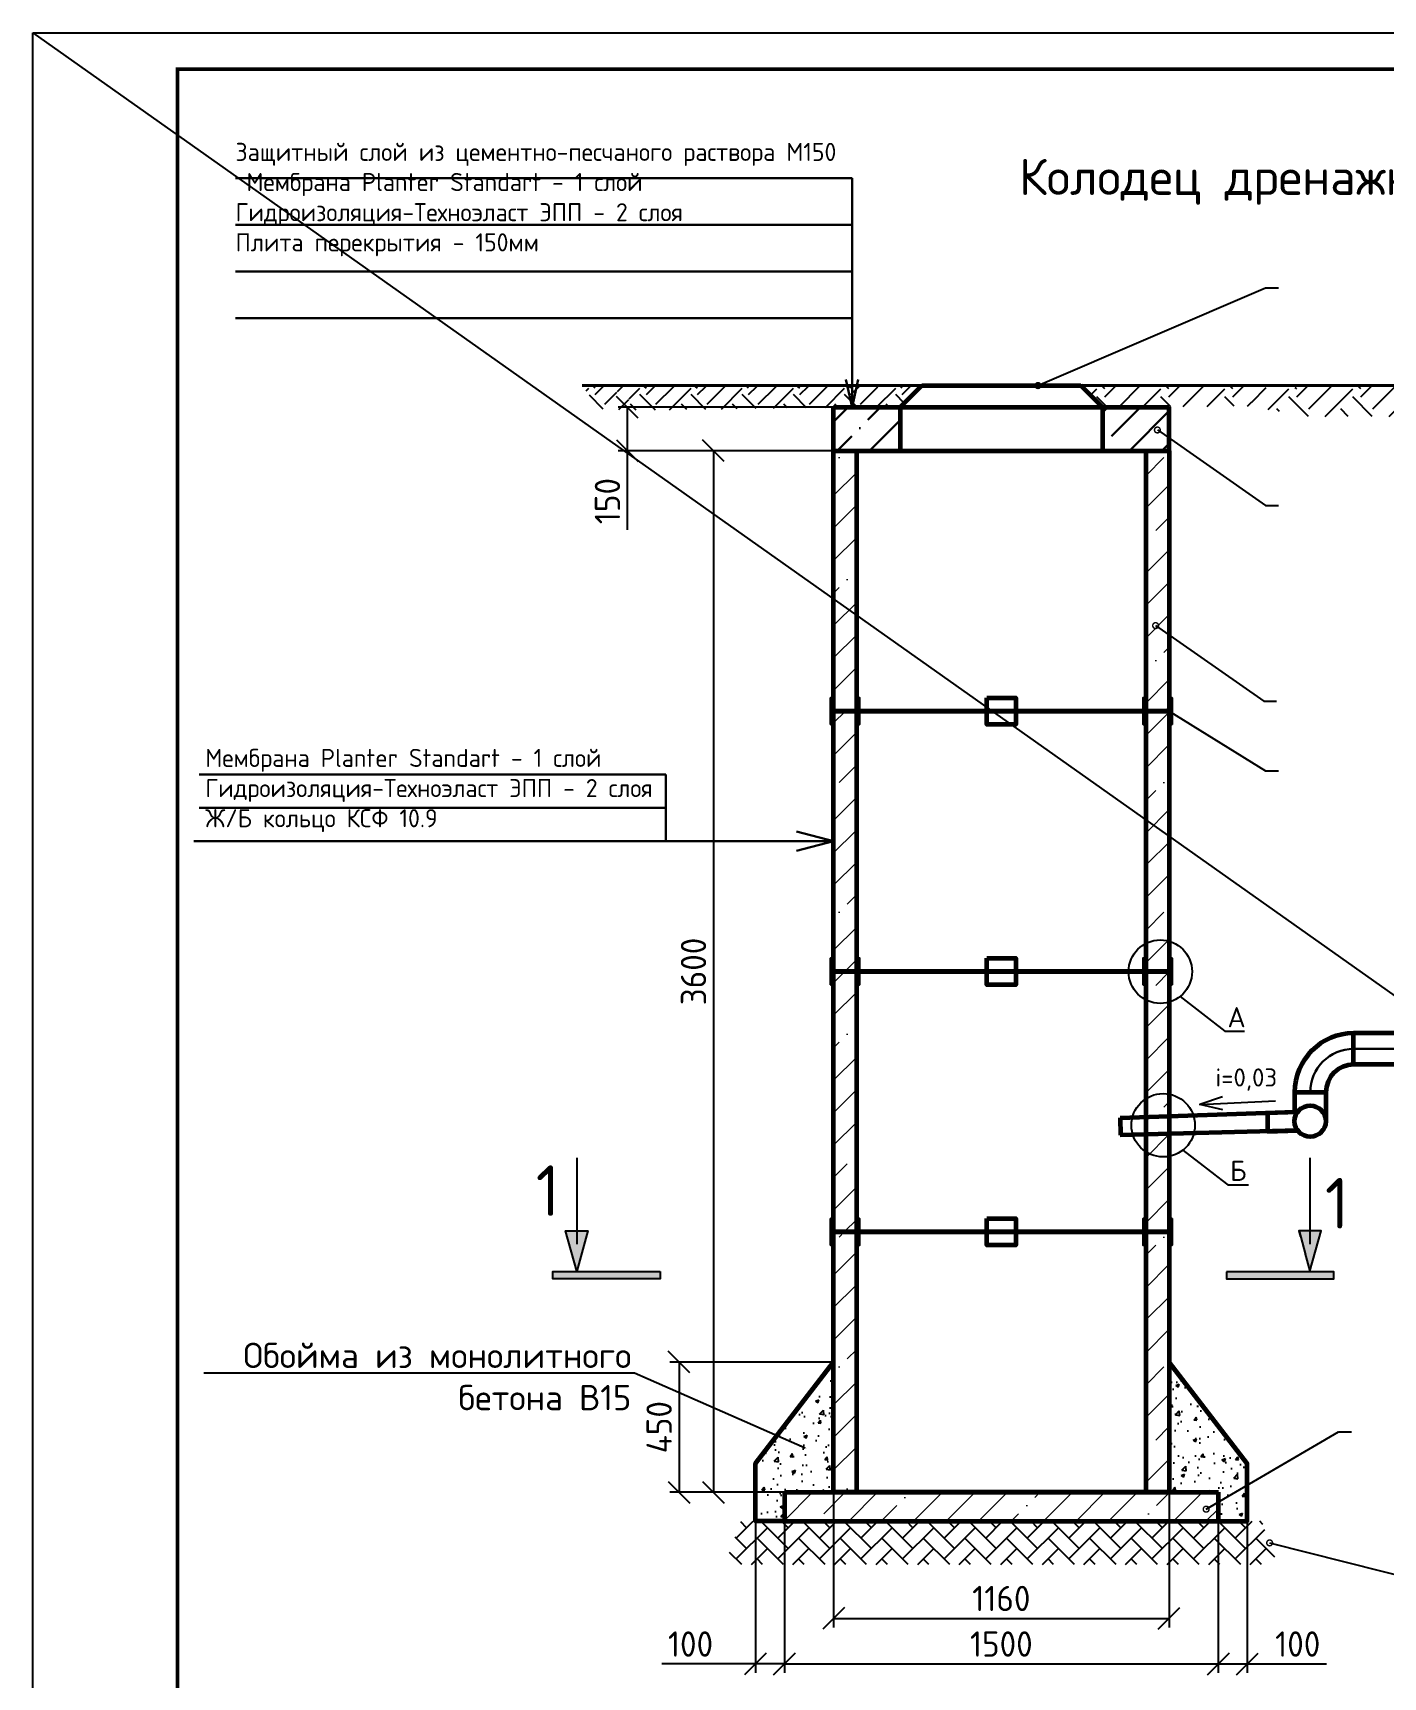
# Model space of a CAD drawing. Header units: metres. Extents: x -18 to 14983, y 1157 to 3877.
# Drawn here: x 9259.5 to 9446.1, y 3018.3 to 3245.6 of the extents above; entities that cross this region are included whole.
import ezdxf
from ezdxf import colors
from ezdxf.entities.mleader import LeaderData, LeaderLine
from ezdxf.math import Vec2, Vec3

# ---------------------------------------------------------------- set-up
doc = ezdxf.new("R2010")
doc.units = ezdxf.units.M
doc.linetypes.add('ACAD_ISO04W100', pattern=[30, 24, -3, 0, -3])
doc.linetypes.add('осевая2', pattern=[28.575, 19.05, -3.175, 3.175, -3.175])
for name, color, linetype, lineweight in [('9 Размеры на геодезии', 5, 'Continuous', 40), ('Осевая', 2, 'осевая2', 30), ('Основной', 1, 'Continuous', 60), ('Размер 3.5', 250, 'Continuous', 35), ('Размеры на чертеже', 250, 'Continuous', 25), ('Тонкие', 5, 'Continuous', 30), ('шриховка', 251, 'ACAD_ISO04W100', 15)]:
    doc.layers.add(name, color=color, linetype=linetype, lineweight=lineweight)
doc.layers.add('Штриховка', color=7, linetype='Continuous')
doc.styles.add('-ISOCPEUR-', font='isocpeur.ttf')
doc.styles.add('GOST', font='GOST_Common.ttf')
doc.styles.add('GOST-2.304_Type-B', font='GOST_Common.ttf')
doc.dimstyles.new('Копия М 1 к 25', dxfattribs={"dimtxt": 3.5, "dimasz": 3, "dimexe": 1.25, "dimexo": 0, "dimgap": 1, "dimtad": 1, "dimdec": 0, "dimlfac": 25, "dimzin": 0, "dimdsep": 46, "dimtxsty": 'GOST', "dimblk": 'OBLIQUE', "dimcen": 5, "dimclrd": 256, "dimclre": 256, "dimclrt": 256, "dimazin": 2, "dimtfac": 1, "dimtdec": 0, "dimtmove": 0, "dimatfit": 3, "dimldrblk": 'NONE', "dimfxl": 1.25, "dimtolj": 1, "dimtzin": 0, "dimlwd": -1, "dimlwe": -1, "dimarcsym": 2})

# ---------------------------------------------------------------- blocks, each defined once
blk = doc.blocks.new('*U19')
at = {"layer": 'шриховка'}
h = blk.add_hatch(dxfattribs=at)
h.set_pattern_fill('ANSI35', color=256, scale=0.5)
h.set_pattern_definition([(45, (-40.9893, 0), (-2.24506, 2.24506), []), (45, (-38.7443, 0), (-2.24506, 2.24506), [3.96875, -0.79375, 0, -0.79375])])
h.paths.add_polyline_path([(-10, -18), (11.6, -18), (11.6, 0), (-10, 0)])
h.paths.add_polyline_path([(10, 0), (-11.6, 0), (-11.6, -18), (10, -18)])
at = {"layer": 'Основной'}
for p, q in [((-10, 0), (-10, -18)), ((10, 0), (10, -18))]:
    blk.add_line(p, q, dxfattribs=at)
blk.add_lwpolyline([(-11.6, 0), (11.6, 0), (11.6, -18), (-11.6, -18)], close=True, dxfattribs=at)
blk = doc.blocks.new('_DotSmall')
at = {"color": 0, "linetype": 'ByBlock', "const_width": 0.5}
blk.add_lwpolyline([(-0.0625, 0, 1), (0.0625, 0, 1)], format="xyb", close=True, dxfattribs=at)
blk = doc.blocks.new('_Oblique')
at = {"color": 0, "linetype": 'ByBlock', "lineweight": -2}
blk.add_line((-0.5, -0.5), (0.5, 0.5), dxfattribs=at)
blk = doc.blocks.new('*D166')
at = {"transparency": 16777216}
for p, q in [((9364.94, 3187.83), (9352.3, 3187.83)), ((9353.55, 3187.83), (9353.55, 3043.83)), ((9364.94, 3043.83), (9352.3, 3043.83))]:
    blk.add_line(p, q, dxfattribs=at)
at = {"layer": 'Defpoints', "color": 0, "transparency": 16777216}
for p in [(9364.94, 3187.83), (9353.55, 3043.83), (9364.94, 3043.83)]:
    blk.add_point(p, dxfattribs=at)
at = {"transparency": 16777216, "xscale": 3, "yscale": 3, "zscale": 3}
for p, rotation in [((9353.55, 3187.83), 90), ((9353.55, 3043.83), 270)]:
    blk.add_blockref('_Oblique', p, dxfattribs=dict(at, rotation=rotation))
at = {"transparency": 16777216, "insert": (9350.8, 3115.83), "char_height": 3.5, "attachment_point": 5, "rotation": 90, "style": 'GOST'}
blk.add_mtext('\\A1;3600', dxfattribs=at)
blk = doc.blocks.new('_None')
blk = doc.blocks.new('*D167')
at = {"transparency": 16777216}
for p, q in [((9370.16, 3193.83), (9340.4, 3193.83)), ((9341.65, 3193.83), (9341.65, 3187.83)), ((9370.16, 3187.83), (9340.4, 3187.83)), ((9341.65, 3187.83), (9341.65, 3176.88))]:
    blk.add_line(p, q, dxfattribs=at)
at = {"layer": 'Defpoints', "color": 0, "transparency": 16777216}
for p in [(9370.16, 3193.83), (9341.65, 3187.83), (9370.16, 3187.83)]:
    blk.add_point(p, dxfattribs=at)
at = {"transparency": 16777216, "xscale": 3, "yscale": 3, "zscale": 3}
for p, rotation in [((9341.65, 3193.83), 90), ((9341.65, 3187.83), 270)]:
    blk.add_blockref('_Oblique', p, dxfattribs=dict(at, rotation=rotation))
at = {"transparency": 16777216, "insert": (9338.9, 3180.86), "char_height": 3.5, "attachment_point": 5, "rotation": 90, "style": 'GOST'}
blk.add_mtext('\\A1;150', dxfattribs=at)
blk = doc.blocks.new('*D184')
at = {"transparency": 16777216}
for p, q in [((9359.36, 3039.83), (9359.36, 3018.85)), ((9363.36, 3039.83), (9363.36, 3018.85)), ((9359.36, 3020.1), (9346.41, 3020.1)), ((9363.36, 3020.1), (9359.36, 3020.1))]:
    blk.add_line(p, q, dxfattribs=at)
at = {"layer": 'Defpoints', "color": 0, "transparency": 16777216}
for p in [(9359.36, 3039.83), (9363.36, 3039.83), (9363.36, 3020.1)]:
    blk.add_point(p, dxfattribs=at)
at = {"transparency": 16777216, "xscale": 3, "yscale": 3, "zscale": 3, "rotation": 180}
blk.add_blockref('_Oblique', (9359.36, 3020.1), dxfattribs=at)
at = {"transparency": 16777216, "xscale": 3, "yscale": 3, "zscale": 3}
blk.add_blockref('_Oblique', (9363.36, 3020.1), dxfattribs=at)
at = {"transparency": 16777216, "insert": (9350.39, 3022.85), "char_height": 3.5, "attachment_point": 5, "style": 'GOST'}
blk.add_mtext('\\A1;100', dxfattribs=at)
blk = doc.blocks.new('*D185')
at = {"transparency": 16777216}
for p, q in [((9363.36, 3039.83), (9363.36, 3018.85)), ((9423.36, 3039.83), (9423.36, 3018.85)), ((9363.36, 3020.1), (9423.36, 3020.1))]:
    blk.add_line(p, q, dxfattribs=at)
at = {"layer": 'Defpoints', "color": 0, "transparency": 16777216}
for p in [(9363.36, 3039.83), (9423.36, 3039.83), (9423.36, 3020.1)]:
    blk.add_point(p, dxfattribs=at)
at = {"transparency": 16777216, "xscale": 3, "yscale": 3, "zscale": 3, "rotation": 180}
blk.add_blockref('_Oblique', (9363.36, 3020.1), dxfattribs=at)
at = {"transparency": 16777216, "xscale": 3, "yscale": 3, "zscale": 3}
blk.add_blockref('_Oblique', (9423.36, 3020.1), dxfattribs=at)
at = {"transparency": 16777216, "insert": (9393.36, 3022.85), "char_height": 3.5, "attachment_point": 5, "style": 'GOST'}
blk.add_mtext('\\A1;1500', dxfattribs=at)
blk = doc.blocks.new('*D186')
at = {"transparency": 16777216}
for p, q in [((9423.36, 3039.83), (9423.36, 3018.85)), ((9427.36, 3039.83), (9427.36, 3018.85)), ((9423.36, 3020.1), (9427.36, 3020.1)), ((9427.36, 3020.1), (9438.31, 3020.1))]:
    blk.add_line(p, q, dxfattribs=at)
at = {"layer": 'Defpoints', "color": 0, "transparency": 16777216}
for p in [(9423.36, 3039.83), (9427.36, 3039.83), (9427.36, 3020.1)]:
    blk.add_point(p, dxfattribs=at)
at = {"transparency": 16777216, "xscale": 3, "yscale": 3, "zscale": 3, "rotation": 180}
blk.add_blockref('_Oblique', (9423.36, 3020.1), dxfattribs=at)
at = {"transparency": 16777216, "xscale": 3, "yscale": 3, "zscale": 3}
blk.add_blockref('_Oblique', (9427.36, 3020.1), dxfattribs=at)
at = {"transparency": 16777216, "insert": (9434.34, 3022.85), "char_height": 3.5, "attachment_point": 5, "style": 'GOST'}
blk.add_mtext('\\A1;100', dxfattribs=at)
blk = doc.blocks.new('*D187')
at = {"transparency": 16777216}
for p, q in [((9370.16, 3043.83), (9370.16, 3025.15)), ((9416.56, 3043.83), (9416.56, 3025.15)), ((9370.16, 3026.4), (9416.56, 3026.4))]:
    blk.add_line(p, q, dxfattribs=at)
at = {"layer": 'Defpoints', "color": 0, "transparency": 16777216}
for p in [(9370.16, 3043.83), (9416.56, 3043.83), (9416.56, 3026.4)]:
    blk.add_point(p, dxfattribs=at)
at = {"transparency": 16777216, "xscale": 3, "yscale": 3, "zscale": 3, "rotation": 180}
blk.add_blockref('_Oblique', (9370.16, 3026.4), dxfattribs=at)
at = {"transparency": 16777216, "xscale": 3, "yscale": 3, "zscale": 3}
blk.add_blockref('_Oblique', (9416.56, 3026.4), dxfattribs=at)
at = {"transparency": 16777216, "insert": (9393.36, 3029.15), "char_height": 3.5, "attachment_point": 5, "style": 'GOST'}
blk.add_mtext('\\A1;1160', dxfattribs=at)
blk = doc.blocks.new('*D189')
at = {"transparency": 16777216}
for p, q in [((9370.16, 3061.83), (9347.55, 3061.83)), ((9348.8, 3061.83), (9348.8, 3043.83)), ((9370.16, 3043.83), (9347.55, 3043.83))]:
    blk.add_line(p, q, dxfattribs=at)
at = {"layer": 'Defpoints', "color": 0, "transparency": 16777216}
for p in [(9370.16, 3061.83), (9348.8, 3043.83), (9370.16, 3043.83)]:
    blk.add_point(p, dxfattribs=at)
at = {"transparency": 16777216, "xscale": 3, "yscale": 3, "zscale": 3}
for p, rotation in [((9348.8, 3061.83), 90), ((9348.8, 3043.83), 270)]:
    blk.add_blockref('_Oblique', p, dxfattribs=dict(at, rotation=rotation))
at = {"transparency": 16777216, "insert": (9346.05, 3052.83), "char_height": 3.5, "attachment_point": 5, "rotation": 90, "style": 'GOST'}
blk.add_mtext('\\A1;450', dxfattribs=at)
blk = doc.blocks.new('направление')
at = {"layer": 'Размеры на чертеже'}
h = blk.add_hatch(color=256, dxfattribs=at)
h.dxf.hatch_style = 1
h.paths.add_polyline_path([(0, 0), (-3.75, 1.04), (-3.75, -1.03)])
blk.add_line((-10.5, 0), (-2.5, 0), dxfattribs=at)
blk.add_lwpolyline([(0, 0), (-3.75, 1.04), (-3.75, -1.03)], close=True, dxfattribs=at)
blk = doc.blocks.new('*U421')
at = {"layer": 'Штриховка', "true_color": 0x000000}
h = blk.add_hatch(color=18, dxfattribs=at)
h.dxf.hatch_style = 1
h.paths.add_polyline_path([(-0.6459, 0.0234), (-0.6459, 0.0017), (-0.3142, 0.0017), (-0.3142, 0.0234)])
h = blk.add_hatch(color=18, dxfattribs=at)
h.dxf.hatch_style = 1
h.paths.add_polyline_path([(1.4352, 0.0234), (1.4352, 0.0007), (1.767, 0.0007), (1.767, 0.0234)])
at = {"layer": 'Штриховка', "color": 18, "true_color": 0x000000}
for points in [[(-0.3142, 0.0017), (-0.3142, 0.0234), (-0.6459, 0.0234), (-0.6459, 0.0017)], [(1.4352, 0.0007), (1.4352, 0.0234), (1.767, 0.0234), (1.767, 0.0007)]]:
    blk.add_lwpolyline(points, close=True, dxfattribs=at)
at = {"layer": 'Размеры на чертеже', "yscale": 0.03333333333333333, "zscale": 0.03333333333333333}
for p, xscale, rotation in [((-0.5719, 0), 0.03333333333333333, 89.99999999993935), ((1.6929, 0), -0.03333333333333333, 270.0000000000607)]:
    blk.add_blockref('направление', p, dxfattribs=dict(at, xscale=xscale, rotation=rotation))

msp = doc.modelspace()

# ---------------------------------------------------------------- hatches: boundary and pattern name
h = msp.add_hatch()
h.set_pattern_fill('AR-CONC', scale=0.0264)
h.set_pattern_definition([(50, (5224.8485, 1579.761), (4.8096753, -0.420792), [0.50292, -5.53212]), (355, (5224.8485, 1579.761), (-0.9304263, 5.0439007), [0.402336, -4.4257114]), (100.45144, (5225.2493, 1579.726), (3.879249, 4.6231087), [0.427416, -4.7015825]), (46.1842, (5224.8485, 1581.102), (7.156487, -1.1099175), [0.75438, -8.29818]), (96.63556, (5225.445, 1581.0096), (6.267469, 6.53205), [0.641125, -7.05238]), (351.18415, (5224.8485, 1581.102), (6.267469, 6.53205), [0.603503, -6.638537]), (21, (5225.519, 1580.7668), (4.00262, -2.6998012), [0.50292, -5.53212]), (326, (5225.519, 1580.767), (1.6315735, 4.8625623), [0.402336, -4.425696]), (71.45144, (5225.8526, 1580.542), (5.6341935, 2.162761), [0.427416, -4.7015744]), (37.5, (5224.8485, 1579.761), (0.0815391, 2.232253), [0, -4.3720512, 0, -4.492752, 0, -4.44246]), (7.5, (5224.8485, 1579.761), (1.7640391, 2.6447672), [0, -2.5615392, 0, -4.2714672, 0, -1.693164]), (327.5, (5223.3531, 1579.761), (3.5795917, -0.15123884), [0, -1.6764, 0, -5.230368, 0, -6.940296]), (317.5, (5222.6826, 1579.761), (3.9106104, 0.6712594), [0, -2.17932, 0, -3.4735008, 0, -4.928616])])
h.paths.add_polyline_path([(9416.5634, 3061.8313), (9416.5634, 3043.8313), (9423.3634, 3043.8313), (9423.3634, 3039.8313), (9427.3634, 3039.8313), (9427.3634, 3047.8313)])
h.paths.add_polyline_path([(9370.1634, 3061.8313), (9359.3634, 3047.8313), (9359.3634, 3039.8313), (9363.3634, 3039.8313), (9363.3634, 3043.8313), (9370.1634, 3043.8313)])
h = msp.add_hatch()
h.set_pattern_fill('AR-HBONE', scale=0.02)
h.paths.add_polyline_path([(9431.5472, 3033.8313), (9429.3634, 3039.8313), (9357.3634, 3039.8313), (9355.1796, 3033.8313)])
at = {"layer": 'шриховка', "lineweight": 30}
h = msp.add_hatch(dxfattribs=at)
h.set_pattern_fill('ANSI35', color=256, style=0)
h.set_pattern_definition([(45, (1729.3474, 2708.268), (-4.490128, 4.490128), []), (45, (1733.8376, 2708.268), (-4.490128, 4.490128), [7.9375, -1.5875, 0, -1.5875])])
h.paths.add_polyline_path([(9379.367, 3193.835), (9370.1634, 3193.8313), (9370.1634, 3187.8313), (9379.3634, 3187.8313)])
h.paths.add_polyline_path([(9416.5634, 3193.8313), (9407.3614, 3193.8333), (9407.3634, 3187.8313), (9416.5634, 3187.8313)])
at = {"layer": 'шриховка'}
h = msp.add_hatch(dxfattribs=at)
h.set_pattern_fill('ANSI35', color=256)
h.set_pattern_definition([(45, (691.626, 2441.4343), (-4.490128, 4.490128), []), (45, (696.116, 2441.4343), (-4.490128, 4.490128), [7.9375, -1.5875, 0, -1.5875])])
h.paths.add_polyline_path([(9363.3634, 3043.8313), (9363.3634, 3039.8313), (9423.3634, 3039.8313), (9423.3634, 3043.8313)])
at = {"layer": 'Штриховка'}
h = msp.add_hatch(dxfattribs=at)
h.set_pattern_fill('EARTH', color=256, scale=20, angle=45, style=0)
h.set_pattern_definition([(45, (-98147.4457, 470194.5243), (0, 7.07106781), [5, -5]), (45, (-98148.7716, 470195.85), (0, 7.07106781), [5, -5]), (45, (-98150.0974, 470197.176), (0, 7.07106781), [5, -5]), (135, (-98150.0974, 470198.06), (-7.07106781, 7e-16), [5, -5]), (135, (-98148.7716, 470199.3857), (-7.07106781, 7e-16), [5, -5]), (135, (-98147.4457, 470200.7115), (-7.07106781, 7e-16), [5, -5])])
h.paths.add_polyline_path([(9382.3634, 3196.8313), (9381.667, 3196.3172), (9381.4174, 3196.1648), (9380.566, 3195.0339)])
h.paths.add_polyline_path([(9376.0247, 3196.6368), (9381.9097, 3196.8313), (9379.3634, 3193.8313), (9370.1638, 3193.8355)])
h.paths.add_polyline_path([(9339.1642, 3196.7237), (9376.0247, 3196.7237), (9370.1638, 3193.8355), (9344.3669, 3193.4122)])
h.paths.add_polyline_path([(9335.4204, 3196.8313), (9338.7123, 3196.8313), (9344.3669, 3193.4122), (9337.8172, 3193.5924)])
h = msp.add_hatch(dxfattribs=at)
h.set_pattern_fill('EARTH', color=256, scale=25, angle=45, style=0)
h.set_pattern_definition([(45, (-124461.993, 586943.9476), (0, 8.838834765), [6.25, -6.25]), (45, (-124463.65, 586945.605), (0, 8.838834765), [6.25, -6.25]), (45, (-124465.307, 586947.262), (0, 8.838834765), [6.25, -6.25]), (135, (-124465.307, 586948.367), (-8.838834765, 9e-16), [6.25, -6.25]), (135, (-124463.65, 586950.024), (-8.838834765, 9e-16), [6.25, -6.25]), (135, (-124461.993, 586951.6816), (-8.838834765, 9e-16), [6.25, -6.25])])
h.paths.add_polyline_path([(9404.3634, 3196.8313), (9427.1821, 3196.8313), (9428.1431, 3193.9939), (9407.3634, 3193.8313)])
h.paths.add_polyline_path([(9435.434, 3196.5881), (9427.9388, 3196.5712), (9427.9868, 3193.9529), (9435.434, 3192.5575)])
h.paths.add_polyline_path([(9481.5096, 3196.6968), (9435.434, 3196.6968), (9435.434, 3192.5575), (9475.0063, 3192.5575)])
h.paths.add_polyline_path([(9486.1894, 3196.8313), (9482.0744, 3196.8313), (9475.0063, 3192.5575), (9483.1934, 3192.7827)])

# ---------------------------------------------------------------- linework, layer by layer
at = {"color": 5, "lineweight": 60}
for p, q in [((9470.5634, 3107.2913), (9442.0689, 3107.2913)), ((9442.0689, 3102.9713), (9442.0689, 3107.2913)), ((9470.5634, 3102.9713), (9442.0689, 3102.9713)), ((9433.9089, 3099.1313), (9438.2289, 3099.1313)), ((9433.9089, 3099.1313), (9433.9089, 3096.4313)), ((9438.2289, 3099.1313), (9438.2289, 3095.1313)), ((9409.7781, 3095.617), (9433.9089, 3096.4313)), ((9430.1361, 3096.304), (9434.3439, 3096.4313)), ((9430.1361, 3096.304), (9430.1361, 3093.7207)), ((9409.7781, 3095.617), (9409.842, 3093.187)), ((9434.3439, 3093.8313), (9409.7781, 3093.1853)), ((9430.1361, 3093.7207), (9434.3439, 3093.8313))]:
    msp.add_line(p, q, dxfattribs=at)
msp.add_line((9423.9215, 3098.5126), (9420.8042, 3097.4463))
msp.add_lwpolyline([(9259.4655, 3245.5891), (9853.4655, 3245.5891), (9853.4655, 2825.5891), (9259.4655, 2825.5891)], close=True)
at = {"const_width": 0.5}
msp.add_lwpolyline([(9279.4655, 3240.5891), (9848.4655, 3240.5891), (9848.4655, 2830.5891), (9279.4655, 2830.5891)], close=True, dxfattribs=at)
msp.add_lwpolyline([(9424.0064, 3096.7024), (9420.8042, 3097.4463), (9431.2627, 3097.9406)])
for centre in [(9415.3424, 3115.8048), (9415.7395, 3094.5706)]:
    msp.add_circle(centre, 4.3851)
at = {"color": 5, "lineweight": 60}
msp.add_circle((9436.0689, 3095.1313), 2.16, dxfattribs=at)
for radius in [8.16, 3.84]:
    msp.add_arc((9442.0689, 3099.1313), radius, 90, 180, dxfattribs=at)
at = {"layer": '9 Размеры на геодезии', "color": 0, "linetype": 'ByBlock'}
for p, q in [((9335.4204, 3196.8313), (9382.3634, 3196.8313)), ((9486.1894, 3196.8313), (9404.3634, 3196.8313))]:
    msp.add_line(p, q, dxfattribs=at)
at = {"layer": 'Осевая', "color": 3, "ltscale": 0.5}
msp.add_line((9442.0689, 3105.1313), (9586.6964, 3105.0877), dxfattribs=at)
msp.add_arc((9442.0689, 3099.1313), 6, 90, 180, dxfattribs=at)
at = {"layer": 'Основной'}
for p, q in [((9379.3634, 3193.8313), (9382.3634, 3196.8313)), ((9382.3634, 3196.8313), (9404.3634, 3196.8313)), ((9407.3634, 3193.8313), (9404.3634, 3196.8313)), ((9370.1634, 3187.8313), (9370.1638, 3193.8355)), ((9370.1634, 3193.8313), (9416.5634, 3193.8313)), ((9379.3634, 3193.8313), (9379.3634, 3187.8313)), ((9407.3634, 3193.8313), (9407.3634, 3187.8313)), ((9416.5634, 3187.8313), (9416.5631, 3193.8355)), ((9370.1634, 3187.8313), (9416.5634, 3187.8313)), ((9395.3634, 3151.8313), (9391.3634, 3151.8313)), ((9395.3634, 3115.8313), (9391.3634, 3115.8313)), ((9395.3634, 3079.8313), (9391.3634, 3079.8313)), ((9363.3634, 3043.8313), (9363.3634, 3039.8313)), ((9363.3634, 3043.8313), (9423.3634, 3043.8313)), ((9373.3634, 3043.8313), (9370.1634, 3043.8313)), ((9413.3634, 3043.8313), (9373.3634, 3043.8313)), ((9423.3634, 3039.8313), (9423.3634, 3043.8313))]:
    msp.add_line(p, q, dxfattribs=at)
for points in [[(9391.3634, 3153.6713), (9395.3634, 3153.6713), (9395.3634, 3149.9913), (9391.3634, 3149.9913)], [(9391.3634, 3117.6713), (9395.3634, 3117.6713), (9395.3634, 3113.9913), (9391.3634, 3113.9913)], [(9391.3634, 3081.6713), (9395.3634, 3081.6713), (9395.3634, 3077.9913), (9391.3634, 3077.9913)]]:
    msp.add_lwpolyline(points, close=True, dxfattribs=at)
for points in [[(9363.3634, 3039.8313), (9359.3634, 3039.8313), (9359.3634, 3047.8313), (9370.1634, 3061.8313)], [(9423.3634, 3039.8313), (9427.3634, 3039.8313), (9427.3634, 3047.8313), (9416.5634, 3061.8313)]]:
    msp.add_lwpolyline(points, dxfattribs=at)
at = {"layer": 'Тонкие'}
for p, q in [((9287.4714, 3225.517), (9372.7138, 3225.517)), ((9372.7138, 3193.8298), (9372.7138, 3225.517)), ((9287.4714, 3219.0655), (9372.7138, 3219.0655)), ((9287.4714, 3212.614), (9372.7138, 3212.614)), ((9287.4714, 3206.1625), (9372.7138, 3206.1625)), ((9372.7138, 3193.8298), (9371.8457, 3197.6871)), ((9372.7138, 3193.8298), (9373.5819, 3197.6871)), ((9370.1634, 3133.8313), (9365.0332, 3135.1732)), ((9370.1634, 3133.8313), (9365.0332, 3132.4895))]:
    msp.add_line(p, q, dxfattribs=at)
at = {"layer": 'Тонкие', "ltscale": 0.001}
for p, q in [((9282.4609, 3143.0721), (9346.9691, 3143.0721)), ((9346.9691, 3143.0721), (9346.9691, 3133.8305)), ((9282.4609, 3138.4513), (9346.9691, 3138.4513)), ((9363.598, 3133.8305), (9281.7387, 3133.8305)), ((9370.1604, 3133.8305), (9363.598, 3133.8305))]:
    msp.add_line(p, q, dxfattribs=at)
at = {"layer": 'Тонкие', "ltscale": 100}
for points in [[(9373.7634, 3151.8313), (9373.7634, 3153.6713), (9373.6194, 3153.6713, 0.41421356), (9373.4594, 3153.5113), (9373.4594, 3152.2913, -0.41421356), (9373.1794, 3152.0113), (9370.3474, 3152.0113, -0.41421356), (9370.0674, 3152.2913), (9370.0674, 3153.5113, 0.41421356), (9369.9074, 3153.6713), (9369.7634, 3153.6713), (9369.7634, 3151.8313)], [(9412.9634, 3151.8313), (9412.9634, 3153.6713), (9413.1074, 3153.6713, -0.41421356), (9413.2674, 3153.5113), (9413.2674, 3152.2913, 0.41421356), (9413.5474, 3152.0113), (9416.3794, 3152.0113, 0.41421356), (9416.6594, 3152.2913), (9416.6594, 3153.5113, -0.41421356), (9416.8194, 3153.6713), (9416.9634, 3153.6713), (9416.9634, 3151.8313)], [(9373.7634, 3151.8313), (9373.7634, 3149.9913), (9373.6194, 3149.9913, -0.41421356), (9373.4594, 3150.1513), (9373.4594, 3151.3713, 0.41421356), (9373.1794, 3151.6513), (9370.3474, 3151.6513, 0.41421356), (9370.0674, 3151.3713), (9370.0674, 3150.1513, -0.41421356), (9369.9074, 3149.9913), (9369.7634, 3149.9913), (9369.7634, 3151.8313)], [(9412.9634, 3151.8313), (9412.9634, 3149.9913), (9413.1074, 3149.9913, 0.41421356), (9413.2674, 3150.1513), (9413.2674, 3151.3713, -0.41421356), (9413.5474, 3151.6513), (9416.3794, 3151.6513, -0.41421356), (9416.6594, 3151.3713), (9416.6594, 3150.1513, 0.41421356), (9416.8194, 3149.9913), (9416.9634, 3149.9913), (9416.9634, 3151.8313)], [(9373.7634, 3115.8313), (9373.7634, 3117.6713), (9373.6194, 3117.6713, 0.41421356), (9373.4594, 3117.5113), (9373.4594, 3116.2913, -0.41421356), (9373.1794, 3116.0113), (9370.3474, 3116.0113, -0.41421356), (9370.0674, 3116.2913), (9370.0674, 3117.5113, 0.41421356), (9369.9074, 3117.6713), (9369.7634, 3117.6713), (9369.7634, 3115.8313)], [(9412.9634, 3115.8313), (9412.9634, 3117.6713), (9413.1074, 3117.6713, -0.41421356), (9413.2674, 3117.5113), (9413.2674, 3116.2913, 0.41421356), (9413.5474, 3116.0113), (9416.3794, 3116.0113, 0.41421356), (9416.6594, 3116.2913), (9416.6594, 3117.5113, -0.41421356), (9416.8194, 3117.6713), (9416.9634, 3117.6713), (9416.9634, 3115.8313)], [(9373.7634, 3115.8313), (9373.7634, 3113.9913), (9373.6194, 3113.9913, -0.41421356), (9373.4594, 3114.1513), (9373.4594, 3115.3713, 0.41421356), (9373.1794, 3115.6513), (9370.3474, 3115.6513, 0.41421356), (9370.0674, 3115.3713), (9370.0674, 3114.1513, -0.41421356), (9369.9074, 3113.9913), (9369.7634, 3113.9913), (9369.7634, 3115.8313)], [(9412.9634, 3115.8313), (9412.9634, 3113.9913), (9413.1074, 3113.9913, 0.41421356), (9413.2674, 3114.1513), (9413.2674, 3115.3713, -0.41421356), (9413.5474, 3115.6513), (9416.3794, 3115.6513, -0.41421356), (9416.6594, 3115.3713), (9416.6594, 3114.1513, 0.41421356), (9416.8194, 3113.9913), (9416.9634, 3113.9913), (9416.9634, 3115.8313)], [(9373.7634, 3079.8313), (9373.7634, 3081.6713), (9373.6194, 3081.6713, 0.41421356), (9373.4594, 3081.5113), (9373.4594, 3080.2913, -0.41421356), (9373.1794, 3080.0113), (9370.3474, 3080.0113, -0.41421356), (9370.0674, 3080.2913), (9370.0674, 3081.5113, 0.41421356), (9369.9074, 3081.6713), (9369.7634, 3081.6713), (9369.7634, 3079.8313)], [(9412.9634, 3079.8313), (9412.9634, 3081.6713), (9413.1074, 3081.6713, -0.41421356), (9413.2674, 3081.5113), (9413.2674, 3080.2913, 0.41421356), (9413.5474, 3080.0113), (9416.3794, 3080.0113, 0.41421356), (9416.6594, 3080.2913), (9416.6594, 3081.5113, -0.41421356), (9416.8194, 3081.6713), (9416.9634, 3081.6713), (9416.9634, 3079.8313)], [(9373.7634, 3079.8313), (9373.7634, 3077.9913), (9373.6194, 3077.9913, -0.41421356), (9373.4594, 3078.1513), (9373.4594, 3079.3713, 0.41421356), (9373.1794, 3079.6513), (9370.3474, 3079.6513, 0.41421356), (9370.0674, 3079.3713), (9370.0674, 3078.1513, -0.41421356), (9369.9074, 3077.9913), (9369.7634, 3077.9913), (9369.7634, 3079.8313)], [(9412.9634, 3079.8313), (9412.9634, 3077.9913), (9413.1074, 3077.9913, 0.41421356), (9413.2674, 3078.1513), (9413.2674, 3079.3713, -0.41421356), (9413.5474, 3079.6513), (9416.3794, 3079.6513, -0.41421356), (9416.6594, 3079.3713), (9416.6594, 3078.1513, 0.41421356), (9416.8194, 3077.9913), (9416.9634, 3077.9913), (9416.9634, 3079.8313)]]:
    msp.add_lwpolyline(points, format="xyb", close=True, dxfattribs=at)

# ---------------------------------------------------------------- block references
at = {"layer": 'Основной', "xscale": 2, "yscale": 2, "zscale": 2, "rotation": 180}
for p in [(9393.3634, 3151.8313), (9393.3634, 3115.8313), (9393.3634, 3079.8313), (9393.3634, 3043.8313)]:
    msp.add_blockref('*U19', p, dxfattribs=at)

# ---------------------------------------------------------------- texts
at = {"style": '-ISOCPEUR-'}
msp.add_text('i=0,03', height=2.5, dxfattribs=at).set_placement((9422.9593, 3099.9268))
at = {"layer": 'Размер 3.5', "color": 0, "style": '-ISOCPEUR-'}
msp.add_text('Колодец дренажный №1 (М1:25)', height=5, dxfattribs=at).set_placement((9395.8165, 3223.1878))
at = {"layer": 'Размер 3.5', "insert": (9287.4758, 3230.3832), "char_height": 2.5, "width": 89.947537, "attachment_point": 1, "style": 'GOST-2.304_Type-B'}
msp.add_mtext('Защитный слой из цементно-песчаного раствора М150\\P Мембрана Planter Standart - 1 слой {\\H1.83333x; }Гидроизоляция-Техноэласт ЭПП - 2 слоя {\\H1.55556x; }\\P{\\C256;\\c0;Плита перекрытия - 150мм\\H1.64815x; }', dxfattribs=at)
at = {"layer": 'Размер 3.5', "insert": (9283.3062, 3146.6042), "char_height": 3.5, "attachment_point": 1, "style": 'GOST-2.304_Type-B'}
msp.add_mtext_dynamic_manual_height_columns('{\\H0.7143x;\\C0;Мембрана Planter Standart - 1 слой \\PГидроизоляция-Техноэласт ЭПП - 2 слоя \\PЖ/Б кольцо КСФ 10.9            }', width=66.33575, gutter_width=12.5, heights=[14.4059], dxfattribs=at)

# ---------------------------------------------------------------- dimensions: what is measured, and where the dimension line sits
for base, p1, p2, picture, middle in [((9341.6515, 3187.8313), (9370.1634, 3193.8313), (9370.1634, 3187.8313), '*D167', (9338.9015, 3180.8563)), ((9353.5513, 3043.8313), (9364.9361, 3187.8313), (9364.9361, 3043.8313), '*D166', (9350.8013, 3115.8313))]:
    dim = msp.add_linear_dim(base=base, p1=p1, p2=p2, angle=90, dimstyle='Копия М 1 к 25')
    dim.commit()
    dim.dimension.update_dxf_attribs({"geometry": picture, "text_midpoint": middle})
for base, p1, p2, picture, middle in [((9416.5634, 3026.4046), (9370.1634, 3043.8313), (9416.5634, 3043.8313), '*D187', (9393.3634, 3029.1546)), ((9427.3634, 3020.1027), (9423.3634, 3039.8313), (9427.3634, 3039.8313), '*D186', (9434.3384, 3022.8527))]:
    dim = msp.add_linear_dim(base=base, p1=p1, p2=p2, dimstyle='Копия М 1 к 25')
    dim.commit()
    dim.dimension.update_dxf_attribs({"geometry": picture, "text_midpoint": middle})

# ---------------------------------------------------------------- next in the draw order: texts
at = {"layer": 'Размер 3.5', "char_height": 7, "attachment_point": 1, "style": 'GOST', "bg_fill": 2}
for insert in [(9328.9911, 3089.0279), (9438.1009, 3087.2885)]:
    msp.add_mtext_dynamic_manual_height_columns('{\\Q0;\\C256;\\c0;1}', width=5.108195, gutter_width=2, heights=[0], dxfattribs=dict(at, insert=insert))

# ---------------------------------------------------------------- next in the draw order: leaders
at = {"layer": 'Размер 3.5'}
ml = msp.add_multileader_mtext('Standard', dxfattribs=at)
ml.set_content('', color=256, style='GOST')
ml.set_leader_properties()
ml.set_arrow_properties(name='DOTSMALL')
ml.build(insert=Vec2(0, 0))
ml.multileader.update_dxf_attribs({"text_left_attachment_type": 5, "text_right_attachment_type": 5, "dogleg_length": 2, "arrow_head_size": 1.6})
ctx = ml.context
ctx.base_point, ctx.char_height, ctx.arrow_head_size, ctx.landing_gap_size, ctx.plane_origin = Vec3(9430.0616, 3210.347), 2.8, 1.6, 1.6, Vec3(9431.1554, 3213.2434)
ctx.left_attachment, ctx.right_attachment = 5, 5
notes = []
notes.append((ctx, [(0, (1, 1, 0), (9429.8841, 3210.347), (1, 0), 0.1775, [(0, [(9398.4258, 3196.8313)], 0, [])])]))
ctx.mtext.insert, ctx.mtext.flow_direction = Vec3(9431.6616, 3213.707), 5
ctx.mtext.has_bg_fill, ctx.mtext.bg_color, ctx.mtext.bg_scale_factor, ctx.mtext.bg_transparency, ctx.mtext.use_window_bg_color = 1, -1027028792, 1.5, 0, 1
ml = msp.add_multileader_mtext('Standard', dxfattribs=at)
ml.set_content('', color=256, style='GOST')
ml.set_leader_properties()
ml.set_arrow_properties(name='DOTSMALL')
ml.build(insert=Vec2(0, 0))
ml.multileader.update_dxf_attribs({"text_left_attachment_type": 5, "text_right_attachment_type": 5, "dogleg_length": 2, "arrow_head_size": 1.6})
ctx = ml.context
ctx.base_point, ctx.char_height, ctx.arrow_head_size, ctx.landing_gap_size, ctx.plane_origin = Vec3(9430.0616, 3180.2318), 2.8, 1.6, 1.6, Vec3(9431.1554, 3183.1282)
ctx.left_attachment, ctx.right_attachment = 5, 5
notes.append((ctx, [(0, (1, 1, 0), (9429.8841, 3180.2318), (1, 0), 0.1775, [(0, [(9414.9316, 3190.6913)], 0, [])])]))
ctx.mtext.insert, ctx.mtext.flow_direction = Vec3(9431.6616, 3183.5918), 5
ctx.mtext.has_bg_fill, ctx.mtext.bg_color, ctx.mtext.bg_scale_factor, ctx.mtext.bg_transparency, ctx.mtext.use_window_bg_color = 1, -1027028792, 1.5, 0, 1
ml = msp.add_multileader_mtext('Standard', dxfattribs=at)
ml.set_content('', color=256, style='GOST')
ml.set_leader_properties()
ml.set_arrow_properties(name='DOTSMALL')
ml.build(insert=Vec2(0, 0))
ml.multileader.update_dxf_attribs({"text_left_attachment_type": 5, "text_right_attachment_type": 5, "dogleg_length": 2, "arrow_head_size": 1.6})
ctx = ml.context
ctx.base_point, ctx.char_height, ctx.arrow_head_size, ctx.landing_gap_size, ctx.plane_origin = Vec3(9429.821, 3153.1878), 2.8, 1.6, 1.6, Vec3(9430.9148, 3156.0843)
ctx.left_attachment, ctx.right_attachment = 5, 5
notes.append((ctx, [(0, (1, 1, 0), (9429.6435, 3153.1878), (1, 0), 0.1775, [(0, [(9414.691, 3163.6474)], 0, [])])]))
ctx.mtext.insert, ctx.mtext.flow_direction = Vec3(9431.421, 3156.5478), 5
ctx.mtext.has_bg_fill, ctx.mtext.bg_color, ctx.mtext.bg_scale_factor, ctx.mtext.bg_transparency, ctx.mtext.use_window_bg_color = 1, -1027028792, 1.5, 0, 1
ml = msp.add_multileader_mtext('Standard', dxfattribs=at)
ml.set_content('А', color=256, style='-ISOCPEUR-')
ml.set_leader_properties()
ml.build(insert=Vec2(0, 0))
ml.multileader.update_dxf_attribs({"text_left_attachment_type": 6, "text_right_attachment_type": 6, "dogleg_length": 0.36, "arrow_head_size": 0.144})
ctx = ml.context
ctx.base_point, ctx.char_height, ctx.arrow_head_size, ctx.landing_gap_size, ctx.plane_origin = Vec3(9424.5556, 3107.5566), 2.8, 0.144, 0.072, Vec3(9417.6655, 3116.1881)
ctx.left_attachment, ctx.right_attachment, ctx.text_align_type = 6, 6, 2
notes.append((ctx, [(0, (1, 1, 0), (9424.2676, 3107.5566), (1, 0), 0.288, [(0, [(9417.9534, 3112.4392)], 0, [])])]))
ctx.mtext.insert, ctx.mtext.alignment, ctx.mtext.flow_direction = Vec3(9427.1476, 3110.9166), 3, 5
ctx.mtext.has_bg_fill, ctx.mtext.bg_color, ctx.mtext.bg_scale_factor, ctx.mtext.bg_transparency, ctx.mtext.use_window_bg_color = 1, -1027028792, 1.5, 0, 1
ml = msp.add_multileader_mtext('Standard', dxfattribs=at)
ml.set_content('Б', color=256, style='-ISOCPEUR-')
ml.set_leader_properties()
ml.build(insert=Vec2(0, 0))
ml.multileader.update_dxf_attribs({"text_left_attachment_type": 6, "text_right_attachment_type": 6, "dogleg_length": 0.36, "arrow_head_size": 0.144})
ctx = ml.context
ctx.base_point, ctx.char_height, ctx.arrow_head_size, ctx.landing_gap_size, ctx.plane_origin = Vec3(9424.9527, 3086.3225), 2.8, 0.144, 0.072, Vec3(9418.0626, 3094.9539)
ctx.left_attachment, ctx.right_attachment, ctx.text_align_type = 6, 6, 2
notes.append((ctx, [(0, (1, 1, 0), (9424.6647, 3086.3225), (1, 0), 0.288, [(0, [(9418.3506, 3091.2051)], 0, [])])]))
ctx.mtext.insert, ctx.mtext.alignment, ctx.mtext.flow_direction = Vec3(9427.2647, 3089.6825), 3, 5
ctx.mtext.has_bg_fill, ctx.mtext.bg_color, ctx.mtext.bg_scale_factor, ctx.mtext.bg_transparency, ctx.mtext.use_window_bg_color = 1, -1027028792, 1.5, 0, 1
ml = msp.add_multileader_mtext('Standard', dxfattribs=at)
ml.set_content('Обойма из монолитного ^Jбетона В15', color=256, style='-ISOCPEUR-')
ml.set_leader_properties()
ml.build(insert=Vec2(0, 0))
ml.multileader.update_dxf_attribs({"text_left_attachment_type": 6, "text_right_attachment_type": 6, "dogleg_length": 0.36, "arrow_head_size": 0.18})
ctx = ml.context
ctx.base_point, ctx.char_height, ctx.arrow_head_size, ctx.landing_gap_size, ctx.plane_origin = Vec3(9289.4393, 3060.3046), 3.5, 0.18, 0.09, Vec3(9429.7774, 3032.6365)
ctx.left_attachment, ctx.right_attachment, ctx.text_align_type = 6, 6, 2
notes.append((ctx, [(1, (1, 1, 0), (9342.6543, 3060.3046), (-1, 0), 0.36, [(0, [(9366.4189, 3049.8633)], 0, [])])]))
ctx.mtext.insert, ctx.mtext.alignment, ctx.mtext.flow_direction = Vec3(9342.2043, 3064.5046), 3, 5
ctx.mtext.has_bg_fill, ctx.mtext.bg_color, ctx.mtext.bg_scale_factor, ctx.mtext.bg_transparency, ctx.mtext.use_window_bg_color = 1, -1027028792, 1.5, 0, 1
ml = msp.add_multileader_mtext('Standard', dxfattribs=at)
ml.set_content('', color=256, style='GOST')
ml.set_leader_properties()
ml.set_arrow_properties(name='DOTSMALL')
ml.build(insert=Vec2(0, 0))
ml.multileader.update_dxf_attribs({"text_left_attachment_type": 5, "text_right_attachment_type": 5, "dogleg_length": 2, "arrow_head_size": 1.6})
ctx = ml.context
ctx.base_point, ctx.char_height, ctx.arrow_head_size, ctx.landing_gap_size, ctx.plane_origin = Vec3(9440.1624, 3052.2059), 2.8, 1.6, 1.6, Vec3(9437.905, 3033.9303)
ctx.left_attachment, ctx.right_attachment = 5, 5
notes.append((ctx, [(0, (1, 1, 0), (9439.9849, 3052.2059), (1, 0), 0.1775, [(0, [(9421.6812, 3041.4935)], 0, [])])]))
ctx.mtext.insert, ctx.mtext.flow_direction = Vec3(9441.7624, 3055.5659), 5
ctx.mtext.has_bg_fill, ctx.mtext.bg_color, ctx.mtext.bg_scale_factor, ctx.mtext.bg_transparency, ctx.mtext.use_window_bg_color = 1, -1027028792, 1.5, 0, 1
ml = msp.add_multileader_mtext('Standard', dxfattribs=at)
ml.set_content('Уплотненный грунт ', color=256, style='GOST')
ml.set_leader_properties()
ml.set_arrow_properties(name='DOTSMALL')
ml.build(insert=Vec2(0, 0))
ml.multileader.update_dxf_attribs({"text_left_attachment_type": 5, "text_right_attachment_type": 5, "dogleg_length": 2, "arrow_head_size": 1.6})
ctx = ml.context
ctx.base_point, ctx.char_height, ctx.arrow_head_size, ctx.landing_gap_size, ctx.plane_origin = Vec3(9459.6124, 3029.5465), 2.8, 1.6, 1.6, Vec3(9446.6791, 3029.2682)
ctx.left_attachment, ctx.right_attachment = 5, 5
notes.append((ctx, [(0, (1, 1, 0), (9459.4349, 3029.5465), (1, 0), 0.1775, [(0, [(9430.4553, 3036.8313)], 0, [])])]))
ctx.mtext.insert, ctx.mtext.flow_direction = Vec3(9461.2124, 3033.1865), 5
ctx.mtext.has_bg_fill, ctx.mtext.bg_color, ctx.mtext.bg_scale_factor, ctx.mtext.bg_transparency, ctx.mtext.use_window_bg_color = 1, -1027028792, 1.5, 0, 1
for ctx, leaders in notes:
    for number, flags, end, landing, length, lines in leaders:
        leader = LeaderData()
        leader.index, (leader.has_last_leader_line, leader.has_dogleg_vector, leader.attachment_direction) = number, flags
        leader.last_leader_point, leader.dogleg_vector, leader.dogleg_length = Vec3(end), Vec3(landing), length
        for number, points, colour, breaks in lines:
            line = LeaderLine()
            line.index, line.vertices, line.color, line.breaks = number, Vec3.list(points), colors.encode_raw_color(colour), breaks
            leader.lines.append(line)
        ctx.leaders.append(leader)

# ---------------------------------------------------------------- next in the draw order: linework, layer by layer
at = {"layer": 'Основной'}
msp.add_line((9363.3634, 3039.8313), (9423.3634, 3039.8313), dxfattribs=at)

# ---------------------------------------------------------------- next in the draw order: block references
at = {"layer": 'Размеры на чертеже', "xscale": 44.75868453168243, "yscale": 44.75868453168243, "zscale": 44.75868453168243, "rotation": 179.9999984492156}
msp.add_blockref('*U421', (9410.4255, 3074.3892), dxfattribs=at)

# ---------------------------------------------------------------- next in the draw order: dimensions: what is measured, and where the dimension line sits
dim = msp.add_linear_dim(base=(9348.7962, 3043.8313), p1=(9370.1634, 3061.8313), p2=(9370.1634, 3043.8313), angle=90, dimstyle='Копия М 1 к 25')
dim.commit()
dim.dimension.update_dxf_attribs({"geometry": '*D189', "text_midpoint": (9346.0462, 3052.8313)})
dim = msp.add_linear_dim(base=(9363.3634, 3020.1027), p1=(9359.3634, 3039.8313), p2=(9363.3634, 3039.8313), dimstyle='Копия М 1 к 25')
dim.commit()
dim.dimension.update_dxf_attribs({"geometry": '*D184', "text_midpoint": (9350.3884, 3020.1027), "dimtype": 160})
dim = msp.add_linear_dim(base=(9423.3634, 3020.1027), p1=(9363.3634, 3039.8313), p2=(9423.3634, 3039.8313), dimstyle='Копия М 1 к 25')
dim.commit()
dim.dimension.update_dxf_attribs({"geometry": '*D185', "text_midpoint": (9393.3634, 3022.8527)})

# ---------------------------------------------------------------- next in the draw order: leaders
at = {"layer": 'Размер 3.5'}
ml = msp.add_multileader_mtext('Standard', dxfattribs=at)
ml.set_content('', color=256, style='GOST')
ml.set_leader_properties()
ml.set_arrow_properties(name='DOTSMALL')
ml.build(insert=Vec2(0, 0))
ml.multileader.update_dxf_attribs({"text_left_attachment_type": 5, "text_right_attachment_type": 5, "dogleg_length": 2, "arrow_head_size": 1.6})
ctx = ml.context
ctx.base_point, ctx.char_height, ctx.arrow_head_size, ctx.landing_gap_size, ctx.plane_origin = Vec3(9430.0679, 3143.5637), 2.8, 1.6, 1.6, Vec3(9431.1617, 3146.4601)
ctx.left_attachment, ctx.right_attachment = 5, 5
notes = []
notes.append((ctx, [(0, (1, 1, 0), (9429.8905, 3143.5637), (1, 0), 0.1775, [(0, [(9416.5634, 3151.8313)], 0, [])])]))
ctx.mtext.insert, ctx.mtext.flow_direction = Vec3(9431.6679, 3146.9237), 5
ctx.mtext.has_bg_fill, ctx.mtext.bg_color, ctx.mtext.bg_scale_factor, ctx.mtext.bg_transparency, ctx.mtext.use_window_bg_color = 1, -1027028792, 1.5, 0, 1
for ctx, leaders in notes:
    for number, flags, end, landing, length, lines in leaders:
        leader = LeaderData()
        leader.index, (leader.has_last_leader_line, leader.has_dogleg_vector, leader.attachment_direction) = number, flags
        leader.last_leader_point, leader.dogleg_vector, leader.dogleg_length = Vec3(end), Vec3(landing), length
        for number, points, colour, breaks in lines:
            line = LeaderLine()
            line.index, line.vertices, line.color, line.breaks = number, Vec3.list(points), colors.encode_raw_color(colour), breaks
            leader.lines.append(line)
        ctx.leaders.append(leader)

# ---------------------------------------------------------------- next in the draw order: linework, layer by layer
msp.add_line((9259.4655, 3245.5891), (9853.4655, 2825.5891))

doc.saveas('drawing.dxf')
